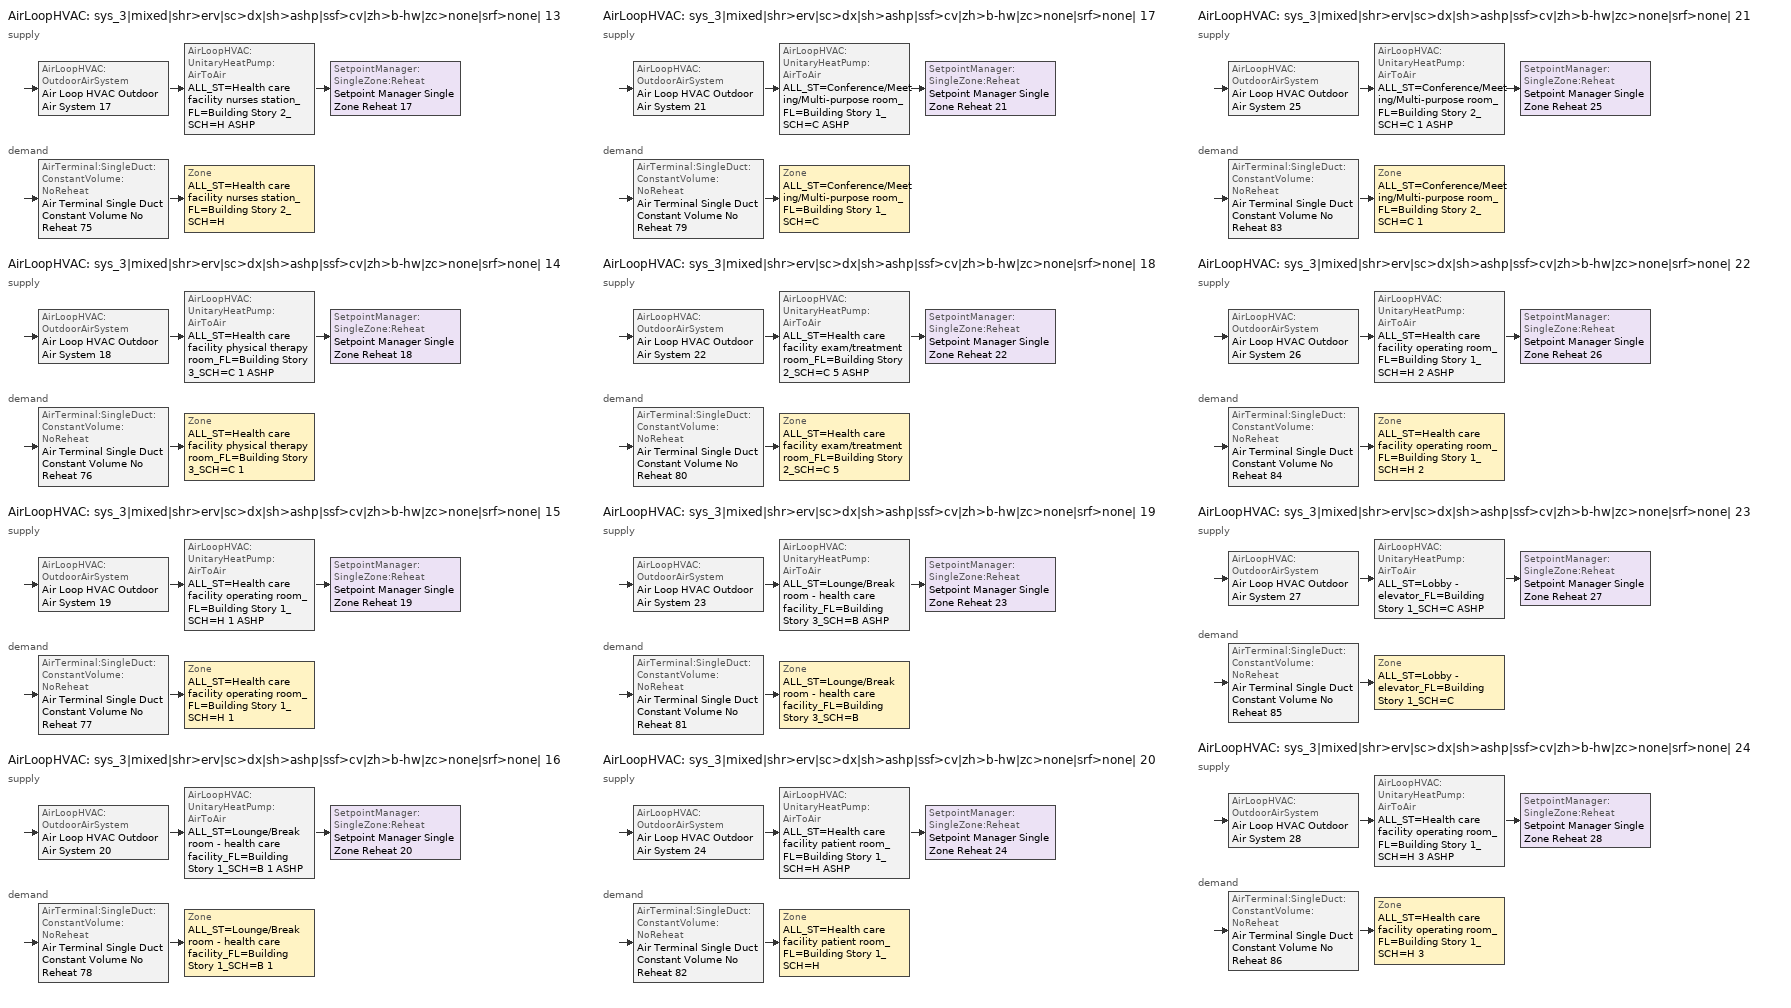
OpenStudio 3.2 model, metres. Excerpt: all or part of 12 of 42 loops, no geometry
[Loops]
AirLoopHVAC 'sys_3|mixed|shr>erv|sc>dx|sh>ashp|ssf>cv|zh>b-hw|zc>none|srf>none| 13'
 supply: AirLoopHVAC:OutdoorAirSystem 'Air Loop HVAC Outdoor Air System 17' > AirLoopHVAC:UnitaryHeatPump:AirToAir 'ALL_ST=Health care facility nurses station_FL=Building Story 2_SCH=H ASHP' > SetpointManager:SingleZone:Reheat 'Setpoint Manager Single Zone Reheat 17'
 demand: AirTerminal:SingleDuct:ConstantVolume:NoReheat 'Air Terminal Single Duct Constant Volume No Reheat 75' > Zone 'ALL_ST=Health care facility nurses station_FL=Building Story 2_SCH=H'
AirLoopHVAC 'sys_3|mixed|shr>erv|sc>dx|sh>ashp|ssf>cv|zh>b-hw|zc>none|srf>none| 14'
 supply: AirLoopHVAC:OutdoorAirSystem 'Air Loop HVAC Outdoor Air System 18' > AirLoopHVAC:UnitaryHeatPump:AirToAir 'ALL_ST=Health care facility physical therapy room_FL=Building Story 3_SCH=C 1 ASHP' > SetpointManager:SingleZone:Reheat 'Setpoint Manager Single Zone Reheat 18'
 demand: AirTerminal:SingleDuct:ConstantVolume:NoReheat 'Air Terminal Single Duct Constant Volume No Reheat 76' > Zone 'ALL_ST=Health care facility physical therapy room_FL=Building Story 3_SCH=C 1'
AirLoopHVAC 'sys_3|mixed|shr>erv|sc>dx|sh>ashp|ssf>cv|zh>b-hw|zc>none|srf>none| 15'
 supply: AirLoopHVAC:OutdoorAirSystem 'Air Loop HVAC Outdoor Air System 19' > AirLoopHVAC:UnitaryHeatPump:AirToAir 'ALL_ST=Health care facility operating room_FL=Building Story 1_SCH=H 1 ASHP' > SetpointManager:SingleZone:Reheat 'Setpoint Manager Single Zone Reheat 19'
 demand: AirTerminal:SingleDuct:ConstantVolume:NoReheat 'Air Terminal Single Duct Constant Volume No Reheat 77' > Zone 'ALL_ST=Health care facility operating room_FL=Building Story 1_SCH=H 1'
AirLoopHVAC 'sys_3|mixed|shr>erv|sc>dx|sh>ashp|ssf>cv|zh>b-hw|zc>none|srf>none| 16'
 supply: AirLoopHVAC:OutdoorAirSystem 'Air Loop HVAC Outdoor Air System 20' > AirLoopHVAC:UnitaryHeatPump:AirToAir 'ALL_ST=Lounge/Break room - health care facility_FL=Building Story 1_SCH=B 1 ASHP' > SetpointManager:SingleZone:Reheat 'Setpoint Manager Single Zone Reheat 20'
 demand: AirTerminal:SingleDuct:ConstantVolume:NoReheat 'Air Terminal Single Duct Constant Volume No Reheat 78' > Zone 'ALL_ST=Lounge/Break room - health care facility_FL=Building Story 1_SCH=B 1'
AirLoopHVAC 'sys_3|mixed|shr>erv|sc>dx|sh>ashp|ssf>cv|zh>b-hw|zc>none|srf>none| 17'
 supply: AirLoopHVAC:OutdoorAirSystem 'Air Loop HVAC Outdoor Air System 21' > AirLoopHVAC:UnitaryHeatPump:AirToAir 'ALL_ST=Conference/Meeting/Multi-purpose room_FL=Building Story 1_SCH=C ASHP' > SetpointManager:SingleZone:Reheat 'Setpoint Manager Single Zone Reheat 21'
 demand: AirTerminal:SingleDuct:ConstantVolume:NoReheat 'Air Terminal Single Duct Constant Volume No Reheat 79' > Zone 'ALL_ST=Conference/Meeting/Multi-purpose room_FL=Building Story 1_SCH=C'
AirLoopHVAC 'sys_3|mixed|shr>erv|sc>dx|sh>ashp|ssf>cv|zh>b-hw|zc>none|srf>none| 18'
 supply: AirLoopHVAC:OutdoorAirSystem 'Air Loop HVAC Outdoor Air System 22' > AirLoopHVAC:UnitaryHeatPump:AirToAir 'ALL_ST=Health care facility exam/treatment room_FL=Building Story 2_SCH=C 5 ASHP' > SetpointManager:SingleZone:Reheat 'Setpoint Manager Single Zone Reheat 22'
 demand: AirTerminal:SingleDuct:ConstantVolume:NoReheat 'Air Terminal Single Duct Constant Volume No Reheat 80' > Zone 'ALL_ST=Health care facility exam/treatment room_FL=Building Story 2_SCH=C 5'
AirLoopHVAC 'sys_3|mixed|shr>erv|sc>dx|sh>ashp|ssf>cv|zh>b-hw|zc>none|srf>none| 19'
 supply: AirLoopHVAC:OutdoorAirSystem 'Air Loop HVAC Outdoor Air System 23' > AirLoopHVAC:UnitaryHeatPump:AirToAir 'ALL_ST=Lounge/Break room - health care facility_FL=Building Story 3_SCH=B ASHP' > SetpointManager:SingleZone:Reheat 'Setpoint Manager Single Zone Reheat 23'
 demand: AirTerminal:SingleDuct:ConstantVolume:NoReheat 'Air Terminal Single Duct Constant Volume No Reheat 81' > Zone 'ALL_ST=Lounge/Break room - health care facility_FL=Building Story 3_SCH=B'
AirLoopHVAC 'sys_3|mixed|shr>erv|sc>dx|sh>ashp|ssf>cv|zh>b-hw|zc>none|srf>none| 20'
 supply: AirLoopHVAC:OutdoorAirSystem 'Air Loop HVAC Outdoor Air System 24' > AirLoopHVAC:UnitaryHeatPump:AirToAir 'ALL_ST=Health care facility patient room_FL=Building Story 1_SCH=H ASHP' > SetpointManager:SingleZone:Reheat 'Setpoint Manager Single Zone Reheat 24'
 demand: AirTerminal:SingleDuct:ConstantVolume:NoReheat 'Air Terminal Single Duct Constant Volume No Reheat 82' > Zone 'ALL_ST=Health care facility patient room_FL=Building Story 1_SCH=H'
AirLoopHVAC 'sys_3|mixed|shr>erv|sc>dx|sh>ashp|ssf>cv|zh>b-hw|zc>none|srf>none| 21'
 supply: AirLoopHVAC:OutdoorAirSystem 'Air Loop HVAC Outdoor Air System 25' > AirLoopHVAC:UnitaryHeatPump:AirToAir 'ALL_ST=Conference/Meeting/Multi-purpose room_FL=Building Story 2_SCH=C 1 ASHP' > SetpointManager:SingleZone:Reheat 'Setpoint Manager Single Zone Reheat 25'
 demand: AirTerminal:SingleDuct:ConstantVolume:NoReheat 'Air Terminal Single Duct Constant Volume No Reheat 83' > Zone 'ALL_ST=Conference/Meeting/Multi-purpose room_FL=Building Story 2_SCH=C 1'
AirLoopHVAC 'sys_3|mixed|shr>erv|sc>dx|sh>ashp|ssf>cv|zh>b-hw|zc>none|srf>none| 22'
 supply: AirLoopHVAC:OutdoorAirSystem 'Air Loop HVAC Outdoor Air System 26' > AirLoopHVAC:UnitaryHeatPump:AirToAir 'ALL_ST=Health care facility operating room_FL=Building Story 1_SCH=H 2 ASHP' > SetpointManager:SingleZone:Reheat 'Setpoint Manager Single Zone Reheat 26'
 demand: AirTerminal:SingleDuct:ConstantVolume:NoReheat 'Air Terminal Single Duct Constant Volume No Reheat 84' > Zone 'ALL_ST=Health care facility operating room_FL=Building Story 1_SCH=H 2'
AirLoopHVAC 'sys_3|mixed|shr>erv|sc>dx|sh>ashp|ssf>cv|zh>b-hw|zc>none|srf>none| 23'
 supply: AirLoopHVAC:OutdoorAirSystem 'Air Loop HVAC Outdoor Air System 27' > AirLoopHVAC:UnitaryHeatPump:AirToAir 'ALL_ST=Lobby - elevator_FL=Building Story 1_SCH=C ASHP' > SetpointManager:SingleZone:Reheat 'Setpoint Manager Single Zone Reheat 27'
 demand: AirTerminal:SingleDuct:ConstantVolume:NoReheat 'Air Terminal Single Duct Constant Volume No Reheat 85' > Zone 'ALL_ST=Lobby - elevator_FL=Building Story 1_SCH=C'
AirLoopHVAC 'sys_3|mixed|shr>erv|sc>dx|sh>ashp|ssf>cv|zh>b-hw|zc>none|srf>none| 24'
 supply: AirLoopHVAC:OutdoorAirSystem 'Air Loop HVAC Outdoor Air System 28' > AirLoopHVAC:UnitaryHeatPump:AirToAir 'ALL_ST=Health care facility operating room_FL=Building Story 1_SCH=H 3 ASHP' > SetpointManager:SingleZone:Reheat 'Setpoint Manager Single Zone Reheat 28'
 demand: AirTerminal:SingleDuct:ConstantVolume:NoReheat 'Air Terminal Single Duct Constant Volume No Reheat 86' > Zone 'ALL_ST=Health care facility operating room_FL=Building Story 1_SCH=H 3'
[Sizing:Zone] Zone Cooling Design Supply Air Temperature Input Method=TemperatureDifference; Zone Cooling Design Supply Air Temperature {C}=14; Zone Cooling Design Supply Air Temperature Difference {deltaC}=11; Zone Heating Design Supply Air Temperature Input Method=TemperatureDifference; Zone Heating Design Supply Air Temperature {C}=40; Zone Heating Design Supply Air Temperature Difference {deltaC}=21; Zone Cooling Design Supply Air Humidity Ratio {kg-H2O/kg-air}=0.0085; Zone Heating Design Supply Air Humidity Ratio {kg-H2O/kg-air}=0.008; Zone Heating Sizing Factor=1.3; Zone Cooling Sizing Factor=1; Cooling Design Air Flow Method=DesignDay; Heating Design Air Flow Method=DesignDay; Account for Dedicated Outdoor Air System=No; Dedicated Outdoor Air System Control Strategy=NeutralSupplyAir; Dedicated Outdoor Air Low Setpoint Temperature for Design {C}=autosize; Dedicated Outdoor Air High Setpoint Temperature for Design {C}=autosize
ALL_ST=Health care facility nurses station_FL=Building Story 2_SCH=H; ALL_ST=Health care facility physical therapy room_FL=Building Story 3_SCH=C 1; ALL_ST=Health care facility operating room_FL=Building Story 1_SCH=H 1; ALL_ST=Lounge/Break room - health care facility_FL=Building Story 1_SCH=B 1; ALL_ST=Conference/Meeting/Multi-purpose room_FL=Building Story 1_SCH=C; ALL_ST=Health care facility exam/treatment room_FL=Building Story 2_SCH=C 5; ALL_ST=Lounge/Break room - health care facility_FL=Building Story 3_SCH=B; ALL_ST=Health care facility patient room_FL=Building Story 1_SCH=H; ALL_ST=Conference/Meeting/Multi-purpose room_FL=Building Story 2_SCH=C 1; ALL_ST=Health care facility operating room_FL=Building Story 1_SCH=H 2; ALL_ST=Lobby - elevator_FL=Building Story 1_SCH=C; ALL_ST=Health care facility operating room_FL=Building Story 1_SCH=H 3
[Zone equipment]
ALL_ST=Health care facility nurses station_FL=Building Story 2_SCH=H: Zone HVAC Baseboard Convective Water 75, Air Terminal Single Duct Constant Volume No Reheat 75
ALL_ST=Health care facility physical therapy room_FL=Building Story 3_SCH=C 1: Zone HVAC Baseboard Convective Water 76, Air Terminal Single Duct Constant Volume No Reheat 76
ALL_ST=Health care facility operating room_FL=Building Story 1_SCH=H 1: Zone HVAC Baseboard Convective Water 77, Air Terminal Single Duct Constant Volume No Reheat 77
ALL_ST=Lounge/Break room - health care facility_FL=Building Story 1_SCH=B 1: Zone HVAC Baseboard Convective Water 78, Air Terminal Single Duct Constant Volume No Reheat 78
ALL_ST=Conference/Meeting/Multi-purpose room_FL=Building Story 1_SCH=C: Zone HVAC Baseboard Convective Water 79, Air Terminal Single Duct Constant Volume No Reheat 79
ALL_ST=Health care facility exam/treatment room_FL=Building Story 2_SCH=C 5: Zone HVAC Baseboard Convective Water 80, Air Terminal Single Duct Constant Volume No Reheat 80
ALL_ST=Lounge/Break room - health care facility_FL=Building Story 3_SCH=B: Zone HVAC Baseboard Convective Water 81, Air Terminal Single Duct Constant Volume No Reheat 81
ALL_ST=Health care facility patient room_FL=Building Story 1_SCH=H: Zone HVAC Baseboard Convective Water 82, Air Terminal Single Duct Constant Volume No Reheat 82
ALL_ST=Conference/Meeting/Multi-purpose room_FL=Building Story 2_SCH=C 1: Zone HVAC Baseboard Convective Water 83, Air Terminal Single Duct Constant Volume No Reheat 83
ALL_ST=Health care facility operating room_FL=Building Story 1_SCH=H 2: Zone HVAC Baseboard Convective Water 84, Air Terminal Single Duct Constant Volume No Reheat 84
ALL_ST=Lobby - elevator_FL=Building Story 1_SCH=C: Zone HVAC Baseboard Convective Water 85, Air Terminal Single Duct Constant Volume No Reheat 85
ALL_ST=Health care facility operating room_FL=Building Story 1_SCH=H 3: Zone HVAC Baseboard Convective Water 86, Air Terminal Single Duct Constant Volume No Reheat 86
[AirLoopHVAC] Design Supply Air Flow Rate {m3/s}=autosize; Design Return Air Flow Fraction of Supply Air Flow=1
Name | Availability Schedule
sys_3|mixed|shr>erv|sc>dx|sh>ashp|ssf>cv|zh>b-hw|zc>none|srf>none| 13 | sys_3|mixed|shr>none|sc>dx|sh>ashp|ssf>cv|zh>b-hw|zc>none|srf>none| 13 Occ Sch
sys_3|mixed|shr>erv|sc>dx|sh>ashp|ssf>cv|zh>b-hw|zc>none|srf>none| 14 | sys_3|mixed|shr>none|sc>dx|sh>ashp|ssf>cv|zh>b-hw|zc>none|srf>none| 14 Occ Sch
sys_3|mixed|shr>erv|sc>dx|sh>ashp|ssf>cv|zh>b-hw|zc>none|srf>none| 15 | sys_3|mixed|shr>none|sc>dx|sh>ashp|ssf>cv|zh>b-hw|zc>none|srf>none| 15 Occ Sch
sys_3|mixed|shr>erv|sc>dx|sh>ashp|ssf>cv|zh>b-hw|zc>none|srf>none| 16 | sys_3|mixed|shr>none|sc>dx|sh>ashp|ssf>cv|zh>b-hw|zc>none|srf>none| 16 Occ Sch
sys_3|mixed|shr>erv|sc>dx|sh>ashp|ssf>cv|zh>b-hw|zc>none|srf>none| 17 | sys_3|mixed|shr>none|sc>dx|sh>ashp|ssf>cv|zh>b-hw|zc>none|srf>none| 17 Occ Sch
sys_3|mixed|shr>erv|sc>dx|sh>ashp|ssf>cv|zh>b-hw|zc>none|srf>none| 18 | sys_3|mixed|shr>none|sc>dx|sh>ashp|ssf>cv|zh>b-hw|zc>none|srf>none| 18 Occ Sch
sys_3|mixed|shr>erv|sc>dx|sh>ashp|ssf>cv|zh>b-hw|zc>none|srf>none| 19 | sys_3|mixed|shr>none|sc>dx|sh>ashp|ssf>cv|zh>b-hw|zc>none|srf>none| 19 Occ Sch
sys_3|mixed|shr>erv|sc>dx|sh>ashp|ssf>cv|zh>b-hw|zc>none|srf>none| 20 | sys_3|mixed|shr>none|sc>dx|sh>ashp|ssf>cv|zh>b-hw|zc>none|srf>none| 20 Occ Sch
sys_3|mixed|shr>erv|sc>dx|sh>ashp|ssf>cv|zh>b-hw|zc>none|srf>none| 21 | sys_3|mixed|shr>none|sc>dx|sh>ashp|ssf>cv|zh>b-hw|zc>none|srf>none| 21 Occ Sch
sys_3|mixed|shr>erv|sc>dx|sh>ashp|ssf>cv|zh>b-hw|zc>none|srf>none| 22 | sys_3|mixed|shr>none|sc>dx|sh>ashp|ssf>cv|zh>b-hw|zc>none|srf>none| 22 Occ Sch
sys_3|mixed|shr>erv|sc>dx|sh>ashp|ssf>cv|zh>b-hw|zc>none|srf>none| 23 | sys_3|mixed|shr>none|sc>dx|sh>ashp|ssf>cv|zh>b-hw|zc>none|srf>none| 23 Occ Sch
sys_3|mixed|shr>erv|sc>dx|sh>ashp|ssf>cv|zh>b-hw|zc>none|srf>none| 24 | sys_3|mixed|shr>none|sc>dx|sh>ashp|ssf>cv|zh>b-hw|zc>none|srf>none| 24 Occ Sch
[Sizing:System] Type of Load to Size On=Sensible; Design Outdoor Air Flow Rate {m3/s}=Autosize; Central Heating Maximum System Air Flow Ratio=1; Preheat Design Temperature {C}=7; Preheat Design Humidity Ratio {kg-H2O/kg-Air}=0.008; Precool Design Temperature {C}=13; Precool Design Humidity Ratio {kg-H2O/kg-Air}=0.008; Central Cooling Design Supply Air Temperature {C}=13; Central Heating Design Supply Air Temperature {C}=43; Sizing Option=NonCoincident; 100% Outdoor Air in Cooling=No; 100% Outdoor Air in Heating=No; Central Cooling Design Supply Air Humidity Ratio {kg-H2O/kg-Air}=0.0085; Central Heating Design Supply Air Humidity Ratio {kg-H2O/kg-Air}=0.008; Cooling Design Air Flow Method=DesignDay; Cooling Design Air Flow Rate {m3/s}=0; Heating Design Air Flow Method=DesignDay; Heating Design Air Flow Rate {m3/s}=0; System Outdoor Air Method=ZoneSum; Zone Maximum Outdoor Air Fraction=1; Cooling Supply Air Flow Rate Per Floor Area {m3/s-m2}=0.00996765; Cooling Fraction of Autosized Cooling Supply Air Flow Rate=1; Cooling Supply Air Flow Rate Per Unit Cooling Capacity {m3/s-W}=3.94755e-05; Heating Supply Air Flow Rate Per Floor Area {m3/s-m2}=0.00996765; Heating Fraction of Autosized Heating Supply Air Flow Rate=1; Heating Fraction of Autosized Cooling Supply Air Flow Rate=1; Heating Supply Air Flow Rate Per Unit Heating Capacity {m3/s-W}=3.15882e-05; Cooling Design Capacity Method=CoolingDesignCapacity; Cooling Design Capacity {W}=autosize; Cooling Design Capacity Per Floor Area {W/m2}=234.7; Fraction of Autosized Cooling Design Capacity=1; Heating Design Capacity Method=HeatingDesignCapacity; Heating Design Capacity {W}=autosize; Heating Design Capacity Per Floor Area {W/m2}=157; Fraction of Autosized Heating Design Capacity=1; Central Cooling Capacity Control Method=OnOff
sys_3|mixed|shr>erv|sc>dx|sh>ashp|ssf>cv|zh>b-hw|zc>none|srf>none| 13; sys_3|mixed|shr>erv|sc>dx|sh>ashp|ssf>cv|zh>b-hw|zc>none|srf>none| 14; sys_3|mixed|shr>erv|sc>dx|sh>ashp|ssf>cv|zh>b-hw|zc>none|srf>none| 15; sys_3|mixed|shr>erv|sc>dx|sh>ashp|ssf>cv|zh>b-hw|zc>none|srf>none| 16; sys_3|mixed|shr>erv|sc>dx|sh>ashp|ssf>cv|zh>b-hw|zc>none|srf>none| 17; sys_3|mixed|shr>erv|sc>dx|sh>ashp|ssf>cv|zh>b-hw|zc>none|srf>none| 18; sys_3|mixed|shr>erv|sc>dx|sh>ashp|ssf>cv|zh>b-hw|zc>none|srf>none| 19; sys_3|mixed|shr>erv|sc>dx|sh>ashp|ssf>cv|zh>b-hw|zc>none|srf>none| 20; sys_3|mixed|shr>erv|sc>dx|sh>ashp|ssf>cv|zh>b-hw|zc>none|srf>none| 21; sys_3|mixed|shr>erv|sc>dx|sh>ashp|ssf>cv|zh>b-hw|zc>none|srf>none| 22; sys_3|mixed|shr>erv|sc>dx|sh>ashp|ssf>cv|zh>b-hw|zc>none|srf>none| 23; sys_3|mixed|shr>erv|sc>dx|sh>ashp|ssf>cv|zh>b-hw|zc>none|srf>none| 24
[Fan:OnOff] Availability Schedule=Always On Discrete; Fan Total Efficiency=0.39975; Pressure Rise {Pa}=622.722; Maximum Flow Rate {m3/s}=autosize; Motor Efficiency=0.615; Motor In Airstream Fraction=1
Name | Fan Power Ratio Function of Speed Ratio Curve | Fan Efficiency Ratio Function of Speed Ratio Curve
Fan On Off 17 | Fan On Off Power Curve 16 | Fan On Off Efficiency Curve 16
Fan On Off 18 | Fan On Off Power Curve 17 | Fan On Off Efficiency Curve 17
Fan On Off 19 | Fan On Off Power Curve 18 | Fan On Off Efficiency Curve 18
Fan On Off 20 | Fan On Off Power Curve 19 | Fan On Off Efficiency Curve 19
Fan On Off 21 | Fan On Off Power Curve 20 | Fan On Off Efficiency Curve 20
Fan On Off 22 | Fan On Off Power Curve 21 | Fan On Off Efficiency Curve 21
Fan On Off 23 | Fan On Off Power Curve 22 | Fan On Off Efficiency Curve 22
Fan On Off 24 | Fan On Off Power Curve 23 | Fan On Off Efficiency Curve 23
Fan On Off 25 | Fan On Off Power Curve 24 | Fan On Off Efficiency Curve 24
Fan On Off 26 | Fan On Off Power Curve 25 | Fan On Off Efficiency Curve 25
Fan On Off 27 | Fan On Off Power Curve 26 | Fan On Off Efficiency Curve 26
Fan On Off 28 | Fan On Off Power Curve 27 | Fan On Off Efficiency Curve 27
[Coil:Cooling:DX:SingleSpeed] Availability Schedule=Always On Discrete; Rated Total Cooling Capacity {W}=autosize; Rated Sensible Heat Ratio=autosize; Rated COP {W/W}=3.46588; Rated Air Flow Rate {m3/s}=autosize; Rated Evaporator Fan Power Per Volume Flow Rate {W/(m3/s)}=773.3; Total Cooling Capacity Function of Temperature Curve=DXCOOL-NECB2011-REF-CAPFT; Total Cooling Capacity Function of Flow Fraction Curve=DXCOOL-NECB2011-REF-CAPFFLOW; Energy Input Ratio Function of Temperature Curve=DXCOOL-NECB2011-REF-COOLEIRFT; Energy Input Ratio Function of Flow Fraction Curve=DXCOOL-NECB2011-REF-COOLEIRFFLOW; Part Load Fraction Correlation Curve=DXCOOL-NECB2011-REF-COOLPLFFPLR; Minimum Outdoor Dry-Bulb Temperature for Compressor Operation {C}=-25; Condenser Type=AirCooled; Evaporative Condenser Effectiveness=0; Evaporative Condenser Air Flow Rate {m3/s}=Autosize; Evaporative Condenser Pump Rated Power Consumption {W}=Autosize; Crankcase Heater Capacity {W}=0; Maximum Outdoor Dry-Bulb Temperature for Crankcase Heater Operation {C}=0; Basin Heater Capacity {W/K}=0; Basin Heater Setpoint Temperature {C}=10
CoilCoolingDXSingleSpeed_dx 16 8kBtu/hr 10.0EER; CoilCoolingDXSingleSpeed_dx 17 10kBtu/hr 10.0EER; CoilCoolingDXSingleSpeed_dx 18 3kBtu/hr 10.0EER; CoilCoolingDXSingleSpeed_dx 19 25kBtu/hr 10.0EER; CoilCoolingDXSingleSpeed_dx 20 10kBtu/hr 10.0EER; CoilCoolingDXSingleSpeed_dx 21 10kBtu/hr 10.0EER; CoilCoolingDXSingleSpeed_dx 22 61kBtu/hr 10.0EER; CoilCoolingDXSingleSpeed_dx 23 3kBtu/hr 10.0EER; CoilCoolingDXSingleSpeed_dx 24 20kBtu/hr 10.0EER; CoilCoolingDXSingleSpeed_dx 25 11kBtu/hr 10.0EER; CoilCoolingDXSingleSpeed_dx 26 17kBtu/hr 10.0EER; CoilCoolingDXSingleSpeed_dx 27 11kBtu/hr 10.0EER
[Coil:Heating:DX:SingleSpeed] Availability Schedule=Always On Discrete; Rated Air Flow Rate {m3/s}=Autosize; Rated Supply Fan Power Per Volume Flow Rate {W/(m3/s)}=773.3; Total Heating Capacity Function of Temperature Curve=DXHEAT-NECB2011-REF-CAPFT; Total Heating Capacity Function of Flow Fraction Curve=DXHEAT-NECB2011-REF-CAPFFLOW; Energy Input Ratio Function of Temperature Curve=DXHEAT-NECB2011-REF-EIRFT; Energy Input Ratio Function of Flow Fraction Curve=DXHEAT-NECB2011-REF-EIRFFLOW; Part Load Fraction Correlation Curve=DXHEAT-NECB2011-REF-PLFFPLR; Minimum Outdoor Dry-Bulb Temperature for Compressor Operation {C}=-10; Defrost Strategy=Resistive; Defrost Control=Timed; Defrost Time Period Fraction=0.166667; Resistive Defrost Heater Capacity {W}=2000
Name | Rated Total Heating Capacity {W} | Rated COP {W/W}
CoilHeatingDXSingleSpeed_dx 16 6 Clg kBtu/hr 3.1COPH | 1680.81 | 3.29483
CoilHeatingDXSingleSpeed_dx 17 7 Clg kBtu/hr 3.1COPH | 2045.42 | 3.2954
CoilHeatingDXSingleSpeed_dx 18 2 Clg kBtu/hr 3.1COPH | 643.214 | 3.29321
CoilHeatingDXSingleSpeed_dx 19 18 Clg kBtu/hr 3.1COPH | 5246.4 | 3.30041
CoilHeatingDXSingleSpeed_dx 20 8 Clg kBtu/hr 3.1COPH | 2225.35 | 3.29568
CoilHeatingDXSingleSpeed_dx 21 7 Clg kBtu/hr 3.1COPH | 2040.22 | 3.29539
CoilHeatingDXSingleSpeed_dx 22 44 Clg kBtu/hr 3.1COPH | 12886.2 | 3.31237
CoilHeatingDXSingleSpeed_dx 23 2 Clg kBtu/hr 3.1COPH | 629.358 | 3.29319
CoilHeatingDXSingleSpeed_dx 24 15 Clg kBtu/hr 3.1COPH | 4266.27 | 3.29888
CoilHeatingDXSingleSpeed_dx 25 8 Clg kBtu/hr 3.1COPH | 2270.73 | 3.29575
CoilHeatingDXSingleSpeed_dx 26 12 Clg kBtu/hr 3.1COPH | 3520.09 | 3.29771
CoilHeatingDXSingleSpeed_dx 27 8 Clg kBtu/hr 3.1COPH | 2353.15 | 3.29588
[Controller:OutdoorAir] Minimum Outdoor Air Flow Rate {m3/s}=autosize; Maximum Outdoor Air Flow Rate {m3/s}=Autosize; Economizer Control Type=NoEconomizer; Economizer Control Action Type=ModulateFlow; Economizer Maximum Limit Dry-Bulb Temperature {C}=28; Economizer Maximum Limit Enthalpy {J/kg}=64000; Economizer Minimum Limit Dry-Bulb Temperature {C}=-100; Lockout Type=NoLockout; Minimum Limit Type=FixedMinimum; High Humidity Control=No; Heat Recovery Bypass Control Type=BypassWhenOAFlowGreaterThanMinimum
Name | Minimum Outdoor Air Schedule | Controller Mechanical Ventilation
Controller Outdoor Air 17 | sys_3|mixed|shr>none|sc>dx|sh>ashp|ssf>cv|zh>b-hw|zc>none|srf>none| 13 Occ Sch | Controller Mechanical Ventilation 17
Controller Outdoor Air 18 | sys_3|mixed|shr>none|sc>dx|sh>ashp|ssf>cv|zh>b-hw|zc>none|srf>none| 14 Occ Sch | Controller Mechanical Ventilation 18
Controller Outdoor Air 19 | sys_3|mixed|shr>none|sc>dx|sh>ashp|ssf>cv|zh>b-hw|zc>none|srf>none| 15 Occ Sch | Controller Mechanical Ventilation 19
Controller Outdoor Air 20 | sys_3|mixed|shr>none|sc>dx|sh>ashp|ssf>cv|zh>b-hw|zc>none|srf>none| 16 Occ Sch | Controller Mechanical Ventilation 20
Controller Outdoor Air 21 | sys_3|mixed|shr>none|sc>dx|sh>ashp|ssf>cv|zh>b-hw|zc>none|srf>none| 17 Occ Sch | Controller Mechanical Ventilation 21
Controller Outdoor Air 22 | sys_3|mixed|shr>none|sc>dx|sh>ashp|ssf>cv|zh>b-hw|zc>none|srf>none| 18 Occ Sch | Controller Mechanical Ventilation 22
Controller Outdoor Air 23 | sys_3|mixed|shr>none|sc>dx|sh>ashp|ssf>cv|zh>b-hw|zc>none|srf>none| 19 Occ Sch | Controller Mechanical Ventilation 23
Controller Outdoor Air 24 | sys_3|mixed|shr>none|sc>dx|sh>ashp|ssf>cv|zh>b-hw|zc>none|srf>none| 20 Occ Sch | Controller Mechanical Ventilation 24
Controller Outdoor Air 25 | sys_3|mixed|shr>none|sc>dx|sh>ashp|ssf>cv|zh>b-hw|zc>none|srf>none| 21 Occ Sch | Controller Mechanical Ventilation 25
Controller Outdoor Air 26 | sys_3|mixed|shr>none|sc>dx|sh>ashp|ssf>cv|zh>b-hw|zc>none|srf>none| 22 Occ Sch | Controller Mechanical Ventilation 26
Controller Outdoor Air 27 | sys_3|mixed|shr>none|sc>dx|sh>ashp|ssf>cv|zh>b-hw|zc>none|srf>none| 23 Occ Sch | Controller Mechanical Ventilation 27
Controller Outdoor Air 28 | sys_3|mixed|shr>none|sc>dx|sh>ashp|ssf>cv|zh>b-hw|zc>none|srf>none| 24 Occ Sch | Controller Mechanical Ventilation 28
[Controller:MechanicalVentilation] Availability Schedule=Always On Discrete; System Outdoor Air Method=ZoneSum
Controller Mechanical Ventilation 17; Controller Mechanical Ventilation 18; Controller Mechanical Ventilation 19; Controller Mechanical Ventilation 20; Controller Mechanical Ventilation 21; Controller Mechanical Ventilation 22; Controller Mechanical Ventilation 23; Controller Mechanical Ventilation 24; Controller Mechanical Ventilation 25; Controller Mechanical Ventilation 26; Controller Mechanical Ventilation 27; Controller Mechanical Ventilation 28
[AirLoopHVAC:OutdoorAirSystem]
Name | Controller
Air Loop HVAC Outdoor Air System 17 | Controller Outdoor Air 17
Air Loop HVAC Outdoor Air System 18 | Controller Outdoor Air 18
Air Loop HVAC Outdoor Air System 19 | Controller Outdoor Air 19
Air Loop HVAC Outdoor Air System 20 | Controller Outdoor Air 20
Air Loop HVAC Outdoor Air System 21 | Controller Outdoor Air 21
Air Loop HVAC Outdoor Air System 22 | Controller Outdoor Air 22
Air Loop HVAC Outdoor Air System 23 | Controller Outdoor Air 23
Air Loop HVAC Outdoor Air System 24 | Controller Outdoor Air 24
Air Loop HVAC Outdoor Air System 25 | Controller Outdoor Air 25
Air Loop HVAC Outdoor Air System 26 | Controller Outdoor Air 26
Air Loop HVAC Outdoor Air System 27 | Controller Outdoor Air 27
Air Loop HVAC Outdoor Air System 28 | Controller Outdoor Air 28
[Coil:Heating:Gas] Availability Schedule=Always On Discrete; Nominal Capacity {W}=AutoSize; Parasitic Electric Load {W}=0; Part Load Fraction Correlation Curve=FURNACE-EFFPLR-NECB2011; Parasitic Gas Load {W}=0
Name | Gas Burner Efficiency
Coil Heating Gas 17; Coil Heating Gas 18; Coil Heating Gas 19; Coil Heating Gas 20; Coil Heating Gas 21; Coil Heating Gas 22; Coil Heating Gas 24; Coil Heating Gas 25; Coil Heating Gas 26; Coil Heating Gas 27; Coil Heating Gas 28 | 0.924
Coil Heating Gas 23 | 0.81
[AirLoopHVAC:UnitaryHeatPump:AirToAir] Availability Schedule=Always On Discrete; Supply Air Flow Rate During Cooling Operation {m3/s}=Autosize; Supply Air Flow Rate During Heating Operation {m3/s}=Autosize; Maximum Supply Air Temperature from Supplemental Heater {C}=Autosize
Name | Controlling Zone or Thermostat Location | Supply Air Fan | Heating Coil | Cooling Coil | Supplemental Heating Coil | Supply Air Fan Operating Mode Schedule
ALL_ST=Health care facility nurses station_FL=Building Story 2_SCH=H ASHP | ALL_ST=Health care facility nurses station_FL=Building Story 2_SCH=H | Fan On Off 17 | CoilHeatingDXSingleSpeed_dx 16 6 Clg kBtu/hr 3.1COPH | CoilCoolingDXSingleSpeed_dx 16 8kBtu/hr 10.0EER | Coil Heating Gas 17 | sys_3|mixed|shr>none|sc>dx|sh>ashp|ssf>cv|zh>b-hw|zc>none|srf>none| 13 Occ Sch
ALL_ST=Health care facility physical therapy room_FL=Building Story 3_SCH=C 1 ASHP | ALL_ST=Health care facility physical therapy room_FL=Building Story 3_SCH=C 1 | Fan On Off 18 | CoilHeatingDXSingleSpeed_dx 17 7 Clg kBtu/hr 3.1COPH | CoilCoolingDXSingleSpeed_dx 17 10kBtu/hr 10.0EER | Coil Heating Gas 18 | sys_3|mixed|shr>none|sc>dx|sh>ashp|ssf>cv|zh>b-hw|zc>none|srf>none| 14 Occ Sch
ALL_ST=Health care facility operating room_FL=Building Story 1_SCH=H 1 ASHP | ALL_ST=Health care facility operating room_FL=Building Story 1_SCH=H 1 | Fan On Off 19 | CoilHeatingDXSingleSpeed_dx 18 2 Clg kBtu/hr 3.1COPH | CoilCoolingDXSingleSpeed_dx 18 3kBtu/hr 10.0EER | Coil Heating Gas 19 | sys_3|mixed|shr>none|sc>dx|sh>ashp|ssf>cv|zh>b-hw|zc>none|srf>none| 15 Occ Sch
ALL_ST=Lounge/Break room - health care facility_FL=Building Story 1_SCH=B 1 ASHP | ALL_ST=Lounge/Break room - health care facility_FL=Building Story 1_SCH=B 1 | Fan On Off 20 | CoilHeatingDXSingleSpeed_dx 19 18 Clg kBtu/hr 3.1COPH | CoilCoolingDXSingleSpeed_dx 19 25kBtu/hr 10.0EER | Coil Heating Gas 20 | sys_3|mixed|shr>none|sc>dx|sh>ashp|ssf>cv|zh>b-hw|zc>none|srf>none| 16 Occ Sch
ALL_ST=Conference/Meeting/Multi-purpose room_FL=Building Story 1_SCH=C ASHP | ALL_ST=Conference/Meeting/Multi-purpose room_FL=Building Story 1_SCH=C | Fan On Off 21 | CoilHeatingDXSingleSpeed_dx 20 8 Clg kBtu/hr 3.1COPH | CoilCoolingDXSingleSpeed_dx 20 10kBtu/hr 10.0EER | Coil Heating Gas 21 | sys_3|mixed|shr>none|sc>dx|sh>ashp|ssf>cv|zh>b-hw|zc>none|srf>none| 17 Occ Sch
ALL_ST=Health care facility exam/treatment room_FL=Building Story 2_SCH=C 5 ASHP | ALL_ST=Health care facility exam/treatment room_FL=Building Story 2_SCH=C 5 | Fan On Off 22 | CoilHeatingDXSingleSpeed_dx 21 7 Clg kBtu/hr 3.1COPH | CoilCoolingDXSingleSpeed_dx 21 10kBtu/hr 10.0EER | Coil Heating Gas 22 | sys_3|mixed|shr>none|sc>dx|sh>ashp|ssf>cv|zh>b-hw|zc>none|srf>none| 18 Occ Sch
ALL_ST=Lounge/Break room - health care facility_FL=Building Story 3_SCH=B ASHP | ALL_ST=Lounge/Break room - health care facility_FL=Building Story 3_SCH=B | Fan On Off 23 | CoilHeatingDXSingleSpeed_dx 22 44 Clg kBtu/hr 3.1COPH | CoilCoolingDXSingleSpeed_dx 22 61kBtu/hr 10.0EER | Coil Heating Gas 23 | sys_3|mixed|shr>none|sc>dx|sh>ashp|ssf>cv|zh>b-hw|zc>none|srf>none| 19 Occ Sch
ALL_ST=Health care facility patient room_FL=Building Story 1_SCH=H ASHP | ALL_ST=Health care facility patient room_FL=Building Story 1_SCH=H | Fan On Off 24 | CoilHeatingDXSingleSpeed_dx 23 2 Clg kBtu/hr 3.1COPH | CoilCoolingDXSingleSpeed_dx 23 3kBtu/hr 10.0EER | Coil Heating Gas 24 | sys_3|mixed|shr>none|sc>dx|sh>ashp|ssf>cv|zh>b-hw|zc>none|srf>none| 20 Occ Sch
ALL_ST=Conference/Meeting/Multi-purpose room_FL=Building Story 2_SCH=C 1 ASHP | ALL_ST=Conference/Meeting/Multi-purpose room_FL=Building Story 2_SCH=C 1 | Fan On Off 25 | CoilHeatingDXSingleSpeed_dx 24 15 Clg kBtu/hr 3.1COPH | CoilCoolingDXSingleSpeed_dx 24 20kBtu/hr 10.0EER | Coil Heating Gas 25 | sys_3|mixed|shr>none|sc>dx|sh>ashp|ssf>cv|zh>b-hw|zc>none|srf>none| 21 Occ Sch
ALL_ST=Health care facility operating room_FL=Building Story 1_SCH=H 2 ASHP | ALL_ST=Health care facility operating room_FL=Building Story 1_SCH=H 2 | Fan On Off 26 | CoilHeatingDXSingleSpeed_dx 25 8 Clg kBtu/hr 3.1COPH | CoilCoolingDXSingleSpeed_dx 25 11kBtu/hr 10.0EER | Coil Heating Gas 26 | sys_3|mixed|shr>none|sc>dx|sh>ashp|ssf>cv|zh>b-hw|zc>none|srf>none| 22 Occ Sch
ALL_ST=Lobby - elevator_FL=Building Story 1_SCH=C ASHP | ALL_ST=Lobby - elevator_FL=Building Story 1_SCH=C | Fan On Off 27 | CoilHeatingDXSingleSpeed_dx 26 12 Clg kBtu/hr 3.1COPH | CoilCoolingDXSingleSpeed_dx 26 17kBtu/hr 10.0EER | Coil Heating Gas 27 | sys_3|mixed|shr>none|sc>dx|sh>ashp|ssf>cv|zh>b-hw|zc>none|srf>none| 23 Occ Sch
ALL_ST=Health care facility operating room_FL=Building Story 1_SCH=H 3 ASHP | ALL_ST=Health care facility operating room_FL=Building Story 1_SCH=H 3 | Fan On Off 28 | CoilHeatingDXSingleSpeed_dx 27 8 Clg kBtu/hr 3.1COPH | CoilCoolingDXSingleSpeed_dx 27 11kBtu/hr 10.0EER | Coil Heating Gas 28 | sys_3|mixed|shr>none|sc>dx|sh>ashp|ssf>cv|zh>b-hw|zc>none|srf>none| 24 Occ Sch
[SetpointManager:SingleZone:Reheat] Minimum Supply Air Temperature {C}=13; Maximum Supply Air Temperature {C}=43
Name | Control Zone
Setpoint Manager Single Zone Reheat 17 | ALL_ST=Health care facility nurses station_FL=Building Story 2_SCH=H
Setpoint Manager Single Zone Reheat 18 | ALL_ST=Health care facility physical therapy room_FL=Building Story 3_SCH=C 1
Setpoint Manager Single Zone Reheat 19 | ALL_ST=Health care facility operating room_FL=Building Story 1_SCH=H 1
Setpoint Manager Single Zone Reheat 20 | ALL_ST=Lounge/Break room - health care facility_FL=Building Story 1_SCH=B 1
Setpoint Manager Single Zone Reheat 21 | ALL_ST=Conference/Meeting/Multi-purpose room_FL=Building Story 1_SCH=C
Setpoint Manager Single Zone Reheat 22 | ALL_ST=Health care facility exam/treatment room_FL=Building Story 2_SCH=C 5
Setpoint Manager Single Zone Reheat 23 | ALL_ST=Lounge/Break room - health care facility_FL=Building Story 3_SCH=B
Setpoint Manager Single Zone Reheat 24 | ALL_ST=Health care facility patient room_FL=Building Story 1_SCH=H
Setpoint Manager Single Zone Reheat 25 | ALL_ST=Conference/Meeting/Multi-purpose room_FL=Building Story 2_SCH=C 1
Setpoint Manager Single Zone Reheat 26 | ALL_ST=Health care facility operating room_FL=Building Story 1_SCH=H 2
Setpoint Manager Single Zone Reheat 27 | ALL_ST=Lobby - elevator_FL=Building Story 1_SCH=C
Setpoint Manager Single Zone Reheat 28 | ALL_ST=Health care facility operating room_FL=Building Story 1_SCH=H 3
[AirTerminal:SingleDuct:ConstantVolume:NoReheat] Availability Schedule=Always On Discrete; Maximum Air Flow Rate {m3/s}=AutoSize
Air Terminal Single Duct Constant Volume No Reheat 75; Air Terminal Single Duct Constant Volume No Reheat 76; Air Terminal Single Duct Constant Volume No Reheat 77; Air Terminal Single Duct Constant Volume No Reheat 78; Air Terminal Single Duct Constant Volume No Reheat 79; Air Terminal Single Duct Constant Volume No Reheat 80; Air Terminal Single Duct Constant Volume No Reheat 81; Air Terminal Single Duct Constant Volume No Reheat 82; Air Terminal Single Duct Constant Volume No Reheat 83; Air Terminal Single Duct Constant Volume No Reheat 84; Air Terminal Single Duct Constant Volume No Reheat 85; Air Terminal Single Duct Constant Volume No Reheat 86
[Schedule:Ruleset]
Name | Default Day Schedule | Summer Design Day Schedule | Winter Design Day Schedule
sys_3|mixed|shr>none|sc>dx|sh>ashp|ssf>cv|zh>b-hw|zc>none|srf>none| 13 Occ Sch | sys_3|mixed|shr>none|sc>dx|sh>ashp|ssf>cv|zh>b-hw|zc>none|srf>none| 13 Occ Sch Default | sys_3|mixed|shr>none|sc>dx|sh>ashp|ssf>cv|zh>b-hw|zc>none|srf>none| 13 Occ Sch Summer Design Day | sys_3|mixed|shr>none|sc>dx|sh>ashp|ssf>cv|zh>b-hw|zc>none|srf>none| 13 Occ Sch Winter Design Day
sys_3|mixed|shr>none|sc>dx|sh>ashp|ssf>cv|zh>b-hw|zc>none|srf>none| 14 Occ Sch | sys_3|mixed|shr>none|sc>dx|sh>ashp|ssf>cv|zh>b-hw|zc>none|srf>none| 14 Occ Sch Default | sys_3|mixed|shr>none|sc>dx|sh>ashp|ssf>cv|zh>b-hw|zc>none|srf>none| 14 Occ Sch Summer Design Day | sys_3|mixed|shr>none|sc>dx|sh>ashp|ssf>cv|zh>b-hw|zc>none|srf>none| 14 Occ Sch Winter Design Day
sys_3|mixed|shr>none|sc>dx|sh>ashp|ssf>cv|zh>b-hw|zc>none|srf>none| 15 Occ Sch | sys_3|mixed|shr>none|sc>dx|sh>ashp|ssf>cv|zh>b-hw|zc>none|srf>none| 15 Occ Sch Default | sys_3|mixed|shr>none|sc>dx|sh>ashp|ssf>cv|zh>b-hw|zc>none|srf>none| 15 Occ Sch Summer Design Day | sys_3|mixed|shr>none|sc>dx|sh>ashp|ssf>cv|zh>b-hw|zc>none|srf>none| 15 Occ Sch Winter Design Day
sys_3|mixed|shr>none|sc>dx|sh>ashp|ssf>cv|zh>b-hw|zc>none|srf>none| 16 Occ Sch | sys_3|mixed|shr>none|sc>dx|sh>ashp|ssf>cv|zh>b-hw|zc>none|srf>none| 16 Occ Sch Default | sys_3|mixed|shr>none|sc>dx|sh>ashp|ssf>cv|zh>b-hw|zc>none|srf>none| 16 Occ Sch Summer Design Day | sys_3|mixed|shr>none|sc>dx|sh>ashp|ssf>cv|zh>b-hw|zc>none|srf>none| 16 Occ Sch Winter Design Day
sys_3|mixed|shr>none|sc>dx|sh>ashp|ssf>cv|zh>b-hw|zc>none|srf>none| 17 Occ Sch | sys_3|mixed|shr>none|sc>dx|sh>ashp|ssf>cv|zh>b-hw|zc>none|srf>none| 17 Occ Sch Default | sys_3|mixed|shr>none|sc>dx|sh>ashp|ssf>cv|zh>b-hw|zc>none|srf>none| 17 Occ Sch Summer Design Day | sys_3|mixed|shr>none|sc>dx|sh>ashp|ssf>cv|zh>b-hw|zc>none|srf>none| 17 Occ Sch Winter Design Day
sys_3|mixed|shr>none|sc>dx|sh>ashp|ssf>cv|zh>b-hw|zc>none|srf>none| 18 Occ Sch | sys_3|mixed|shr>none|sc>dx|sh>ashp|ssf>cv|zh>b-hw|zc>none|srf>none| 18 Occ Sch Default | sys_3|mixed|shr>none|sc>dx|sh>ashp|ssf>cv|zh>b-hw|zc>none|srf>none| 18 Occ Sch Summer Design Day | sys_3|mixed|shr>none|sc>dx|sh>ashp|ssf>cv|zh>b-hw|zc>none|srf>none| 18 Occ Sch Winter Design Day
sys_3|mixed|shr>none|sc>dx|sh>ashp|ssf>cv|zh>b-hw|zc>none|srf>none| 19 Occ Sch | sys_3|mixed|shr>none|sc>dx|sh>ashp|ssf>cv|zh>b-hw|zc>none|srf>none| 19 Occ Sch Default | sys_3|mixed|shr>none|sc>dx|sh>ashp|ssf>cv|zh>b-hw|zc>none|srf>none| 19 Occ Sch Summer Design Day | sys_3|mixed|shr>none|sc>dx|sh>ashp|ssf>cv|zh>b-hw|zc>none|srf>none| 19 Occ Sch Winter Design Day
sys_3|mixed|shr>none|sc>dx|sh>ashp|ssf>cv|zh>b-hw|zc>none|srf>none| 20 Occ Sch | sys_3|mixed|shr>none|sc>dx|sh>ashp|ssf>cv|zh>b-hw|zc>none|srf>none| 20 Occ Sch Default | sys_3|mixed|shr>none|sc>dx|sh>ashp|ssf>cv|zh>b-hw|zc>none|srf>none| 20 Occ Sch Summer Design Day | sys_3|mixed|shr>none|sc>dx|sh>ashp|ssf>cv|zh>b-hw|zc>none|srf>none| 20 Occ Sch Winter Design Day
sys_3|mixed|shr>none|sc>dx|sh>ashp|ssf>cv|zh>b-hw|zc>none|srf>none| 21 Occ Sch | sys_3|mixed|shr>none|sc>dx|sh>ashp|ssf>cv|zh>b-hw|zc>none|srf>none| 21 Occ Sch Default | sys_3|mixed|shr>none|sc>dx|sh>ashp|ssf>cv|zh>b-hw|zc>none|srf>none| 21 Occ Sch Summer Design Day | sys_3|mixed|shr>none|sc>dx|sh>ashp|ssf>cv|zh>b-hw|zc>none|srf>none| 21 Occ Sch Winter Design Day
sys_3|mixed|shr>none|sc>dx|sh>ashp|ssf>cv|zh>b-hw|zc>none|srf>none| 22 Occ Sch | sys_3|mixed|shr>none|sc>dx|sh>ashp|ssf>cv|zh>b-hw|zc>none|srf>none| 22 Occ Sch Default | sys_3|mixed|shr>none|sc>dx|sh>ashp|ssf>cv|zh>b-hw|zc>none|srf>none| 22 Occ Sch Summer Design Day | sys_3|mixed|shr>none|sc>dx|sh>ashp|ssf>cv|zh>b-hw|zc>none|srf>none| 22 Occ Sch Winter Design Day
sys_3|mixed|shr>none|sc>dx|sh>ashp|ssf>cv|zh>b-hw|zc>none|srf>none| 23 Occ Sch | sys_3|mixed|shr>none|sc>dx|sh>ashp|ssf>cv|zh>b-hw|zc>none|srf>none| 23 Occ Sch Default | sys_3|mixed|shr>none|sc>dx|sh>ashp|ssf>cv|zh>b-hw|zc>none|srf>none| 23 Occ Sch Summer Design Day | sys_3|mixed|shr>none|sc>dx|sh>ashp|ssf>cv|zh>b-hw|zc>none|srf>none| 23 Occ Sch Winter Design Day
sys_3|mixed|shr>none|sc>dx|sh>ashp|ssf>cv|zh>b-hw|zc>none|srf>none| 24 Occ Sch | sys_3|mixed|shr>none|sc>dx|sh>ashp|ssf>cv|zh>b-hw|zc>none|srf>none| 24 Occ Sch Default | sys_3|mixed|shr>none|sc>dx|sh>ashp|ssf>cv|zh>b-hw|zc>none|srf>none| 24 Occ Sch Summer Design Day | sys_3|mixed|shr>none|sc>dx|sh>ashp|ssf>cv|zh>b-hw|zc>none|srf>none| 24 Occ Sch Winter Design Day
[Schedule:Day]
sys_3|mixed|shr>none|sc>dx|sh>ashp|ssf>cv|zh>b-hw|zc>none|srf>none| 13 Occ Sch Default; sys_3|mixed|shr>none|sc>dx|sh>ashp|ssf>cv|zh>b-hw|zc>none|srf>none| 13 Occ Sch Winter Design Day; sys_3|mixed|shr>none|sc>dx|sh>ashp|ssf>cv|zh>b-hw|zc>none|srf>none| 13 Occ Sch Summer Design Day; sys_3|mixed|shr>none|sc>dx|sh>ashp|ssf>cv|zh>b-hw|zc>none|srf>none| 14 Occ Sch Winter Design Day; sys_3|mixed|shr>none|sc>dx|sh>ashp|ssf>cv|zh>b-hw|zc>none|srf>none| 14 Occ Sch Summer Design Day; sys_3|mixed|shr>none|sc>dx|sh>ashp|ssf>cv|zh>b-hw|zc>none|srf>none| 15 Occ Sch Default; sys_3|mixed|shr>none|sc>dx|sh>ashp|ssf>cv|zh>b-hw|zc>none|srf>none| 15 Occ Sch Winter Design Day; sys_3|mixed|shr>none|sc>dx|sh>ashp|ssf>cv|zh>b-hw|zc>none|srf>none| 15 Occ Sch Summer Design Day; sys_3|mixed|shr>none|sc>dx|sh>ashp|ssf>cv|zh>b-hw|zc>none|srf>none| 16 Occ Sch Winter Design Day; sys_3|mixed|shr>none|sc>dx|sh>ashp|ssf>cv|zh>b-hw|zc>none|srf>none| 16 Occ Sch Summer Design Day; sys_3|mixed|shr>none|sc>dx|sh>ashp|ssf>cv|zh>b-hw|zc>none|srf>none| 17 Occ Sch Winter Design Day; sys_3|mixed|shr>none|sc>dx|sh>ashp|ssf>cv|zh>b-hw|zc>none|srf>none| 17 Occ Sch Summer Design Day; sys_3|mixed|shr>none|sc>dx|sh>ashp|ssf>cv|zh>b-hw|zc>none|srf>none| 18 Occ Sch Winter Design Day; sys_3|mixed|shr>none|sc>dx|sh>ashp|ssf>cv|zh>b-hw|zc>none|srf>none| 18 Occ Sch Summer Design Day; sys_3|mixed|shr>none|sc>dx|sh>ashp|ssf>cv|zh>b-hw|zc>none|srf>none| 19 Occ Sch Winter Design Day; sys_3|mixed|shr>none|sc>dx|sh>ashp|ssf>cv|zh>b-hw|zc>none|srf>none| 19 Occ Sch Summer Design Day; sys_3|mixed|shr>none|sc>dx|sh>ashp|ssf>cv|zh>b-hw|zc>none|srf>none| 20 Occ Sch Default; sys_3|mixed|shr>none|sc>dx|sh>ashp|ssf>cv|zh>b-hw|zc>none|srf>none| 20 Occ Sch Winter Design Day; sys_3|mixed|shr>none|sc>dx|sh>ashp|ssf>cv|zh>b-hw|zc>none|srf>none| 20 Occ Sch Summer Design Day; sys_3|mixed|shr>none|sc>dx|sh>ashp|ssf>cv|zh>b-hw|zc>none|srf>none| 21 Occ Sch Winter Design Day; sys_3|mixed|shr>none|sc>dx|sh>ashp|ssf>cv|zh>b-hw|zc>none|srf>none| 21 Occ Sch Summer Design Day; sys_3|mixed|shr>none|sc>dx|sh>ashp|ssf>cv|zh>b-hw|zc>none|srf>none| 22 Occ Sch Default; sys_3|mixed|shr>none|sc>dx|sh>ashp|ssf>cv|zh>b-hw|zc>none|srf>none| 22 Occ Sch Winter Design Day; sys_3|mixed|shr>none|sc>dx|sh>ashp|ssf>cv|zh>b-hw|zc>none|srf>none| 22 Occ Sch Summer Design Day; sys_3|mixed|shr>none|sc>dx|sh>ashp|ssf>cv|zh>b-hw|zc>none|srf>none| 23 Occ Sch Winter Design Day; sys_3|mixed|shr>none|sc>dx|sh>ashp|ssf>cv|zh>b-hw|zc>none|srf>none| 23 Occ Sch Summer Design Day; sys_3|mixed|shr>none|sc>dx|sh>ashp|ssf>cv|zh>b-hw|zc>none|srf>none| 24 Occ Sch Default; sys_3|mixed|shr>none|sc>dx|sh>ashp|ssf>cv|zh>b-hw|zc>none|srf>none| 24 Occ Sch Winter Design Day; sys_3|mixed|shr>none|sc>dx|sh>ashp|ssf>cv|zh>b-hw|zc>none|srf>none| 24 Occ Sch Summer Design Day: 24, 0, 1
sys_3|mixed|shr>none|sc>dx|sh>ashp|ssf>cv|zh>b-hw|zc>none|srf>none| 14 Occ Sch Default; sys_3|mixed|shr>none|sc>dx|sh>ashp|ssf>cv|zh>b-hw|zc>none|srf>none| 17 Occ Sch Default; sys_3|mixed|shr>none|sc>dx|sh>ashp|ssf>cv|zh>b-hw|zc>none|srf>none| 18 Occ Sch Default; sys_3|mixed|shr>none|sc>dx|sh>ashp|ssf>cv|zh>b-hw|zc>none|srf>none| 21 Occ Sch Default; sys_3|mixed|shr>none|sc>dx|sh>ashp|ssf>cv|zh>b-hw|zc>none|srf>none| 23 Occ Sch Default: 9, 0, 0, 21, 0, 1, 24, 0, 0
sys_3|mixed|shr>none|sc>dx|sh>ashp|ssf>cv|zh>b-hw|zc>none|srf>none| 14 Occ Sch Sunday; sys_3|mixed|shr>none|sc>dx|sh>ashp|ssf>cv|zh>b-hw|zc>none|srf>none| 17 Occ Sch Sunday; sys_3|mixed|shr>none|sc>dx|sh>ashp|ssf>cv|zh>b-hw|zc>none|srf>none| 18 Occ Sch Sunday; sys_3|mixed|shr>none|sc>dx|sh>ashp|ssf>cv|zh>b-hw|zc>none|srf>none| 21 Occ Sch Sunday; sys_3|mixed|shr>none|sc>dx|sh>ashp|ssf>cv|zh>b-hw|zc>none|srf>none| 23 Occ Sch Sunday: 9, 0, 0, 19, 0, 1, 24, 0, 0
sys_3|mixed|shr>none|sc>dx|sh>ashp|ssf>cv|zh>b-hw|zc>none|srf>none| 16 Occ Sch Default; sys_3|mixed|shr>none|sc>dx|sh>ashp|ssf>cv|zh>b-hw|zc>none|srf>none| 19 Occ Sch Default: 1, 0, 1, 10, 0, 0, 24, 0, 1
sys_3|mixed|shr>none|sc>dx|sh>ashp|ssf>cv|zh>b-hw|zc>none|srf>none| 16 Occ Sch Saturday; sys_3|mixed|shr>none|sc>dx|sh>ashp|ssf>cv|zh>b-hw|zc>none|srf>none| 19 Occ Sch Saturday: 2, 0, 1, 10, 0, 0, 24, 0, 1
sys_3|mixed|shr>none|sc>dx|sh>ashp|ssf>cv|zh>b-hw|zc>none|srf>none| 16 Occ Sch Sunday; sys_3|mixed|shr>none|sc>dx|sh>ashp|ssf>cv|zh>b-hw|zc>none|srf>none| 19 Occ Sch Sunday: 1, 0, 0, 2, 0, 1, 11, 0, 0, 23, 0, 1, 24, 0, 0
[Schedule:Rule] Date Specification Type=DateRange; Start Month=1; Start Day=1; End Month=12; End Day=31
Name | Schedule Ruleset | Rule Order | Day Schedule | Apply Sunday | Apply Saturday
sys_3|mixed|shr>none|sc>dx|sh>ashp|ssf>cv|zh>b-hw|zc>none|srf>none| 14 Occ Sch Sunday Rule | sys_3|mixed|shr>none|sc>dx|sh>ashp|ssf>cv|zh>b-hw|zc>none|srf>none| 14 Occ Sch | 0 | sys_3|mixed|shr>none|sc>dx|sh>ashp|ssf>cv|zh>b-hw|zc>none|srf>none| 14 Occ Sch Sunday | Yes
sys_3|mixed|shr>none|sc>dx|sh>ashp|ssf>cv|zh>b-hw|zc>none|srf>none| 16 Occ Sch Saturday Rule | sys_3|mixed|shr>none|sc>dx|sh>ashp|ssf>cv|zh>b-hw|zc>none|srf>none| 16 Occ Sch | 1 | sys_3|mixed|shr>none|sc>dx|sh>ashp|ssf>cv|zh>b-hw|zc>none|srf>none| 16 Occ Sch Saturday |  | Yes
sys_3|mixed|shr>none|sc>dx|sh>ashp|ssf>cv|zh>b-hw|zc>none|srf>none| 16 Occ Sch Sunday Rule | sys_3|mixed|shr>none|sc>dx|sh>ashp|ssf>cv|zh>b-hw|zc>none|srf>none| 16 Occ Sch | 0 | sys_3|mixed|shr>none|sc>dx|sh>ashp|ssf>cv|zh>b-hw|zc>none|srf>none| 16 Occ Sch Sunday | Yes
sys_3|mixed|shr>none|sc>dx|sh>ashp|ssf>cv|zh>b-hw|zc>none|srf>none| 17 Occ Sch Sunday Rule | sys_3|mixed|shr>none|sc>dx|sh>ashp|ssf>cv|zh>b-hw|zc>none|srf>none| 17 Occ Sch | 0 | sys_3|mixed|shr>none|sc>dx|sh>ashp|ssf>cv|zh>b-hw|zc>none|srf>none| 17 Occ Sch Sunday | Yes
sys_3|mixed|shr>none|sc>dx|sh>ashp|ssf>cv|zh>b-hw|zc>none|srf>none| 18 Occ Sch Sunday Rule | sys_3|mixed|shr>none|sc>dx|sh>ashp|ssf>cv|zh>b-hw|zc>none|srf>none| 18 Occ Sch | 0 | sys_3|mixed|shr>none|sc>dx|sh>ashp|ssf>cv|zh>b-hw|zc>none|srf>none| 18 Occ Sch Sunday | Yes
sys_3|mixed|shr>none|sc>dx|sh>ashp|ssf>cv|zh>b-hw|zc>none|srf>none| 19 Occ Sch Saturday Rule | sys_3|mixed|shr>none|sc>dx|sh>ashp|ssf>cv|zh>b-hw|zc>none|srf>none| 19 Occ Sch | 1 | sys_3|mixed|shr>none|sc>dx|sh>ashp|ssf>cv|zh>b-hw|zc>none|srf>none| 19 Occ Sch Saturday |  | Yes
sys_3|mixed|shr>none|sc>dx|sh>ashp|ssf>cv|zh>b-hw|zc>none|srf>none| 19 Occ Sch Sunday Rule | sys_3|mixed|shr>none|sc>dx|sh>ashp|ssf>cv|zh>b-hw|zc>none|srf>none| 19 Occ Sch | 0 | sys_3|mixed|shr>none|sc>dx|sh>ashp|ssf>cv|zh>b-hw|zc>none|srf>none| 19 Occ Sch Sunday | Yes
sys_3|mixed|shr>none|sc>dx|sh>ashp|ssf>cv|zh>b-hw|zc>none|srf>none| 21 Occ Sch Sunday Rule | sys_3|mixed|shr>none|sc>dx|sh>ashp|ssf>cv|zh>b-hw|zc>none|srf>none| 21 Occ Sch | 0 | sys_3|mixed|shr>none|sc>dx|sh>ashp|ssf>cv|zh>b-hw|zc>none|srf>none| 21 Occ Sch Sunday | Yes
sys_3|mixed|shr>none|sc>dx|sh>ashp|ssf>cv|zh>b-hw|zc>none|srf>none| 23 Occ Sch Sunday Rule | sys_3|mixed|shr>none|sc>dx|sh>ashp|ssf>cv|zh>b-hw|zc>none|srf>none| 23 Occ Sch | 0 | sys_3|mixed|shr>none|sc>dx|sh>ashp|ssf>cv|zh>b-hw|zc>none|srf>none| 23 Occ Sch Sunday | Yes
[Schedule:Constant]
Always On Discrete: Value=1
[Curve:Exponent] Coefficient1 Constant=1; Coefficient2 Constant=0; Coefficient3 Constant=0; Minimum Value of x=0; Maximum Value of x=1
Fan On Off Power Curve 16; Fan On Off Power Curve 17; Fan On Off Power Curve 18; Fan On Off Power Curve 19; Fan On Off Power Curve 20; Fan On Off Power Curve 21; Fan On Off Power Curve 22; Fan On Off Power Curve 23; Fan On Off Power Curve 24; Fan On Off Power Curve 25; Fan On Off Power Curve 26; Fan On Off Power Curve 27
[Curve:Cubic]
Name | Coefficient1 Constant | Coefficient2 x | Coefficient3 x**2 | Coefficient4 x**3 | Minimum Value of x | Maximum Value of x
Fan On Off Efficiency Curve 16; Fan On Off Efficiency Curve 17; Fan On Off Efficiency Curve 18; Fan On Off Efficiency Curve 19; Fan On Off Efficiency Curve 20; Fan On Off Efficiency Curve 21; Fan On Off Efficiency Curve 22; Fan On Off Efficiency Curve 23; Fan On Off Efficiency Curve 24; Fan On Off Efficiency Curve 25; Fan On Off Efficiency Curve 26; Fan On Off Efficiency Curve 27 | 1 | 0 | 0 | 0 | 0 | 1
DXHEAT-NECB2011-REF-CAPFT | 0.729009 | 0.0319275 | 0.000136404 | -8.748e-06 | -20 | 20
DXHEAT-NECB2011-REF-CAPFFLOW | 0.84 | 0.16 | 0 | 0 | 0.5 | 1.5
DXHEAT-NECB2011-REF-EIRFT | 1.2183 | -0.03612 | 0.00142 | -2.68e-05 | -20 | 20
DXHEAT-NECB2011-REF-PLFFPLR | 0.3696 | 2.3362 | -2.9577 | 1.2596 | 0.7 | 1
DXCOOL-NECB2011-REF-COOLPLFFPLR | 0.0277 | 4.9151 | -8.184 | 4.2702 | 0.7 | 1
FURNACE-EFFPLR-NECB2011 | 0.722 | 0.8211 | -1.0396 | 0.5 | 0 | 1
[Curve:Biquadratic] Minimum Value of x=13; Maximum Value of x=24; Minimum Value of y=24; Maximum Value of y=46
Name | Coefficient1 Constant | Coefficient2 x | Coefficient3 x**2 | Coefficient4 y | Coefficient5 y**2 | Coefficient6 x*y
DXCOOL-NECB2011-REF-CAPFT | 0.867905 | 0.0142459 | 0.00055436 | -0.0075575 | 3.3e-05 | -0.0001918
DXCOOL-NECB2011-REF-COOLEIRFT | 0.114171 | 0.0281822 | -0.0004199 | 0.0214108 | 0.000161028 | -0.000679104
[Curve:Quadratic]
Name | Coefficient1 Constant | Coefficient2 x | Coefficient3 x**2 | Minimum Value of x | Maximum Value of x
DXHEAT-NECB2011-REF-EIRFFLOW | 1.3824 | -0.4336 | 0.0512 | 0 | 1
DXCOOL-NECB2011-REF-CAPFFLOW | 0.8 | 0.2 | 0 | 0.5 | 1.5
DXCOOL-NECB2011-REF-COOLEIRFFLOW | 1.1552 | -0.1808 | 0.0256 | 0.5 | 1.5
